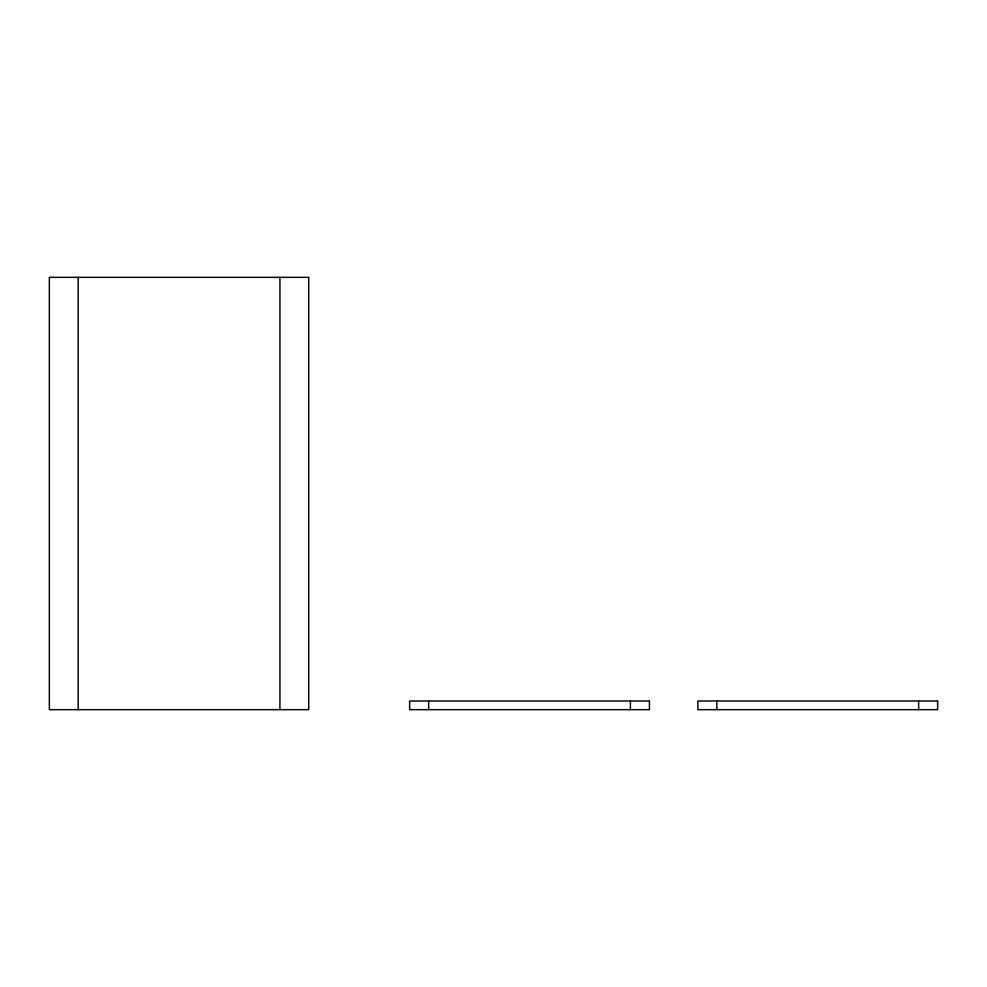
<?xml version="1.0" encoding="UTF-8"?>
<svg xmlns="http://www.w3.org/2000/svg" width="987" height="987" viewBox="0 0 987 987"><rect width="100%" height="100%" fill="white"/><g stroke="black" fill="none" stroke-linecap="round" stroke-linejoin="round"><path stroke-width="1.48" d="M918.626 701.017L918.626 709.665M716.87 701.017L716.87 709.665M630.409 701.017L630.409 709.665M428.654 701.017L428.654 709.665M279.926 277.335L279.926 709.665M78.17 277.335L78.17 709.665M308.746 277.335L49.35 277.335L49.35 709.665L308.746 709.665L308.746 277.335M649.434 701.017L409.63 701.017L409.63 709.665L649.434 709.665L649.434 701.017M937.65 701.017L697.846 701.017L697.846 709.665L937.65 709.665L937.65 701.017"/></g></svg>
